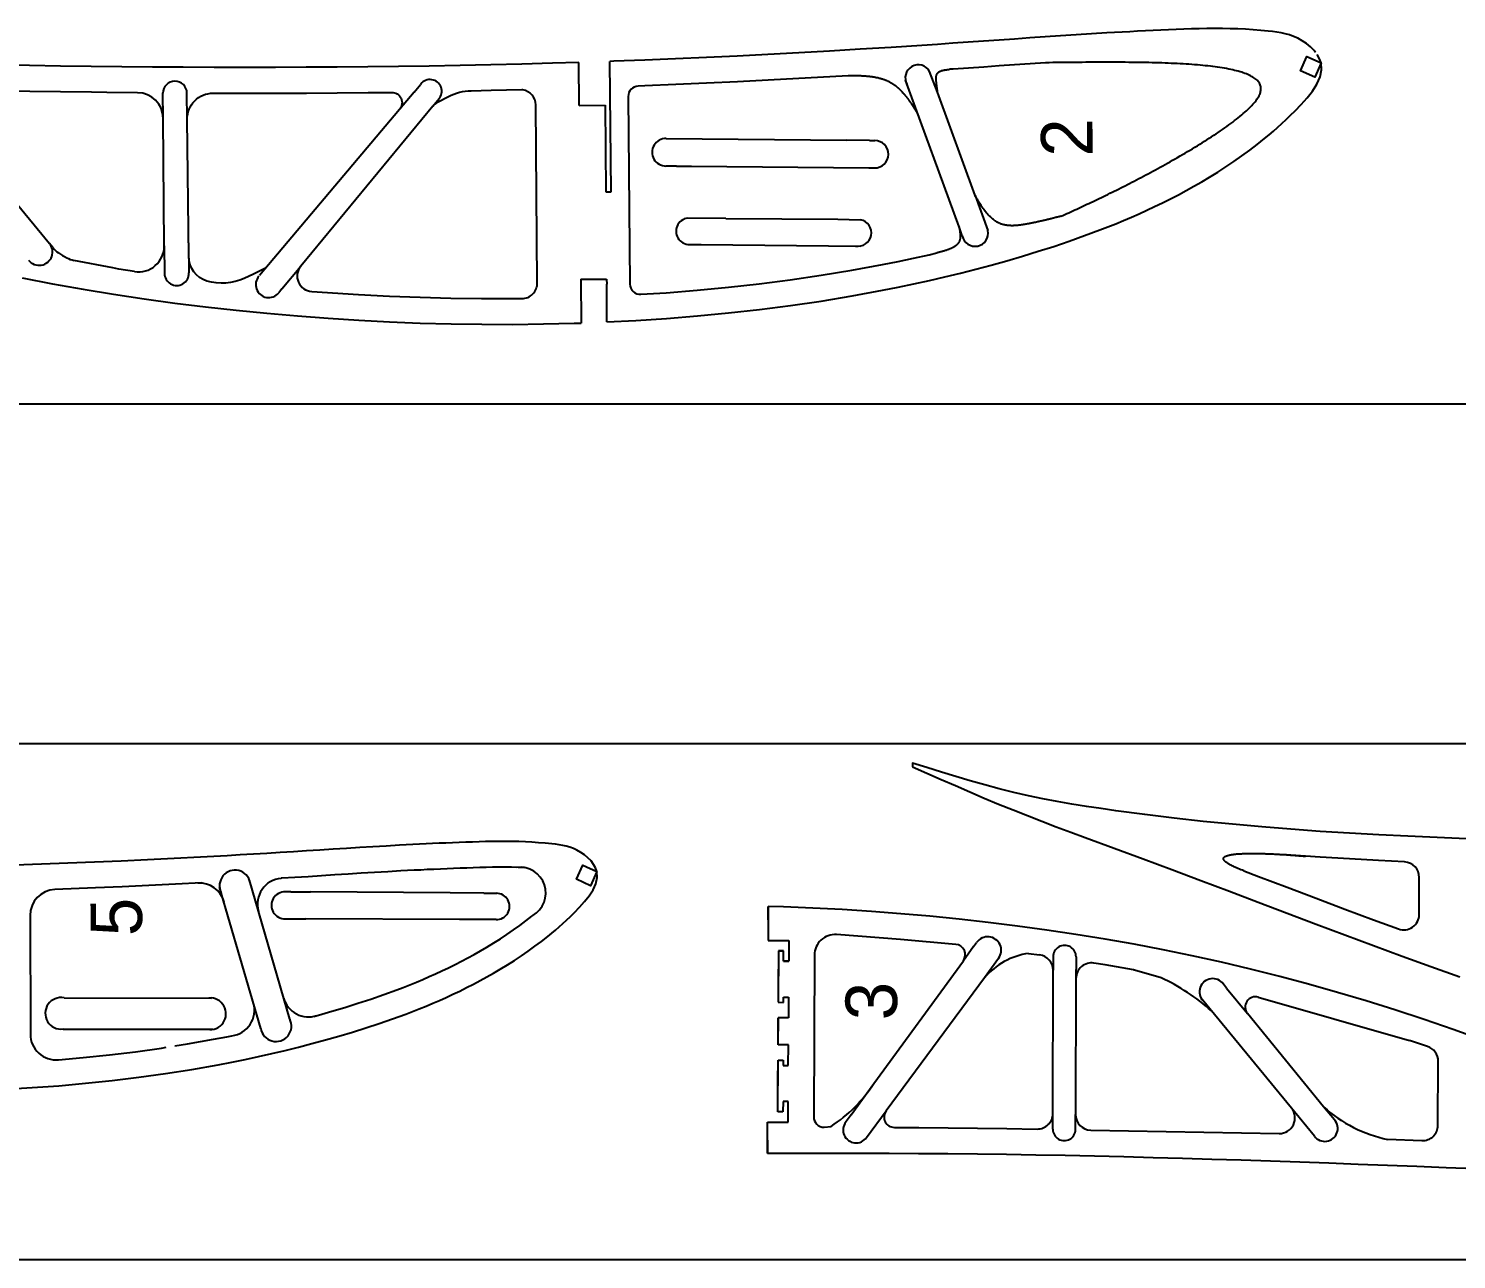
# Model space of a CAD drawing. Header units: millimetres. Extents: x 59 to 2198, y 55 to 510.
# Drawn here: x 626.1 to 903.1, y 59.6 to 298.3 of the extents above; entities that cross this region are included whole.
import ezdxf

# ---------------------------------------------------------------- set-up
doc = ezdxf.new("R2010")
doc.units = ezdxf.units.MM
doc.layers.add('7', color=7, linetype='Continuous')
doc.styles.add('样式_4', font='txt', dxfattribs={"height": 10})

msp = doc.modelspace()

# ---------------------------------------------------------------- linework, layer by layer
for p, q in [((732.95, 283.37), (732.88, 291.71)), ((647.27, 285.84), (641.28, 285.88)), ((652.23, 280.88), (652.19, 285.8)), ((656.9, 280.68), (656.85, 285.77)), ((700.92, 285.96), (698.09, 282.61)), ((700.92, 285.96), (701.55, 286.73)), ((701.55, 286.73), (702.19, 287.5)), ((704.52, 283.2), (705.79, 284.74)), ((732.95, 283.37), (737.95, 283.42)), ((652.44, 256.13), (652.23, 280.88)), ((749.81, 276.93), (784.79, 276.61)), ((789.24, 276.57), (784.79, 276.61)), ((789.24, 276.57), (790.26, 276.56)), ((750.78, 271.61), (749.76, 271.62)), ((751.8, 271.6), (750.78, 271.61)), ((751.8, 271.6), (754.71, 271.57)), ((754.71, 271.57), (789.12, 271.25)), ((789.12, 271.25), (790.21, 271.24)), ((630.84, 255.8), (630.21, 256.6)), ((652.44, 256.13), (652.49, 250.75)), ((657.17, 256.75), (657.22, 250.88)), ((642.46, 251.9), (634.93, 253.33)), ((675.28, 247.8), (678.91, 252.2)), ((643.63, 251.64), (642.46, 251.9)), ((646.66, 251.15), (643.63, 251.64)), ((733.25, 249.66), (738.25, 249.7)), ((733.25, 249.66), (733.32, 241.18)), ((738.25, 249.7), (738.26, 248.7)), ((675.28, 247.8), (674.65, 247.03)), ((81.41, 225.51), (1081.41, 225.51)), ((1058.59, 159.6), (58.62, 159.6)), ((676.97, 130.88), (675.95, 130.88)), ((676.97, 130.88), (680.78, 130.85)), ((707.93, 130.66), (680.78, 130.85)), ((714.42, 130.61), (707.93, 130.66)), ((714.42, 130.61), (716.93, 130.6)), ((675.74, 125.66), (679.89, 125.64)), ((709.74, 125.52), (679.89, 125.64)), ((716.82, 125.49), (709.74, 125.52)), ((809.43, 120.26), (807.44, 117.52)), ((809.43, 120.26), (810.02, 121.06)), ((814.27, 117.97), (811.55, 114.22)), ((820.09, 118.94), (822.24, 118.65)), ((824.84, 118.28), (824.84, 115.68)), ((829.31, 117.62), (829.29, 114.1)), ((829.31, 118.27), (829.31, 117.62)), ((858.51, 112.22), (857.88, 113)), ((858.51, 112.22), (862.56, 107.27)), ((877.33, 89.2), (862.56, 107.27)), ((785.69, 87.66), (790.1, 93.72)), ((875.54, 83.5), (871.08, 88.93)), ((879.41, 86.66), (877.33, 89.2)), ((785.69, 87.66), (784.55, 86.1)), ((788.68, 83.25), (792.47, 88.39)), ((824.81, 84.83), (824.83, 87.88)), ((829.19, 84.81), (829.2, 87.7)), ((879.58, 86.45), (879.41, 86.66)), ((58.59, 59.6), (1058.59, 59.6))]:
    msp.add_line(p, q)
at = {"color": 3}
for p, q in [((739.1, 266.64), (738.88, 291.91)), ((806.6, 259.84), (796.22, 288.26)), ((802.46, 285.95), (800.9, 289.97)), ((809.71, 265.93), (802.46, 285.95)), ((737.95, 283.42), (738.1, 266.63)), ((738.1, 266.63), (739.1, 266.64)), ((809.71, 265.93), (812.2, 259.09)), ((761.38, 261.46), (753.95, 261.53)), ((761.38, 261.46), (783.09, 261.31)), ((783.09, 261.31), (787.49, 261.18)), ((807.24, 258.08), (806.6, 259.84)), ((754.67, 256.42), (756.58, 256.4)), ((756.58, 256.4), (787.44, 256.1)), ((738.32, 241.38), (738.26, 248.7)), ((676.78, 106.22), (668.97, 133.16)), ((671.15, 104.4), (663.19, 131.76)), ((769.59, 125.46), (769.6, 128.02)), ((769.59, 125.46), (769.58, 121.46)), ((769.59, 125.46), (769.58, 121.46)), ((769.58, 121.46), (773.58, 121.45)), ((769.58, 121.46), (773.58, 121.45)), ((771.57, 119.46), (771.54, 112.46)), ((771.57, 119.46), (771.54, 112.46)), ((772.57, 119.45), (771.57, 119.46)), ((771.57, 119.46), (772.57, 119.45)), ((772.56, 117.45), (772.57, 119.45)), ((772.56, 117.45), (772.57, 119.45)), ((773.58, 121.45), (773.56, 117.45)), ((773.58, 121.45), (773.56, 117.45)), ((773.56, 117.45), (772.56, 117.45)), ((772.56, 117.45), (773.56, 117.45)), ((771.54, 112.46), (771.53, 109.46)), ((771.54, 112.46), (771.53, 109.46)), ((633.01, 110.32), (661.62, 110.29)), ((771.53, 109.46), (772.53, 109.45)), ((771.53, 109.46), (772.53, 109.45)), ((772.53, 109.45), (772.54, 110.45)), ((772.53, 109.45), (772.54, 110.45)), ((772.54, 110.45), (773.54, 110.45)), ((772.54, 110.45), (773.54, 110.45)), ((773.54, 110.45), (773.52, 106.45)), ((773.54, 110.45), (773.52, 106.45)), ((864.66, 110.46), (893.95, 102.05)), ((771.51, 101.21), (771.52, 106.46)), ((771.52, 106.46), (771.51, 103.83)), ((773.52, 106.45), (771.52, 106.46)), ((773.52, 106.45), (771.52, 106.46)), ((632.83, 104.28), (661.88, 104.22)), ((771.51, 101.21), (771.51, 103.83)), ((773.51, 101.2), (771.51, 101.21)), ((773.51, 101.2), (771.51, 101.21)), ((773.49, 97.2), (773.51, 101.2)), ((773.49, 97.2), (773.51, 101.2)), ((771.48, 94.21), (771.5, 98.21)), ((771.48, 94.21), (771.5, 98.21)), ((771.5, 98.21), (772.5, 98.21)), ((771.5, 98.21), (772.5, 98.21)), ((772.5, 98.21), (772.49, 97.21)), ((772.5, 98.21), (772.49, 97.21)), ((772.49, 97.21), (773.49, 97.2)), ((772.49, 97.21), (773.49, 97.2)), ((771.46, 88.21), (771.48, 94.21)), ((771.46, 88.21), (771.48, 94.21)), ((772.47, 90.21), (772.46, 88.21)), ((772.47, 90.21), (772.46, 88.21)), ((773.47, 90.2), (772.47, 90.21)), ((773.47, 90.2), (772.47, 90.21)), ((773.45, 86.2), (773.47, 90.2)), ((773.45, 86.2), (773.47, 90.2)), ((769.43, 80.2), (769.45, 86.22)), ((769.44, 82.7), (769.45, 86.22)), ((769.45, 86.22), (773.45, 86.2)), ((769.45, 86.22), (773.45, 86.2)), ((772.46, 88.21), (771.46, 88.21)), ((772.46, 88.21), (771.46, 88.21))]:
    msp.add_line(p, q, dxfattribs=at)
at = {"color": 2}
for p, q in [((769.6, 128.02), (769.58, 121.46)), ((769.58, 121.46), (773.58, 121.45)), ((771.57, 119.46), (771.53, 109.46)), ((771.57, 119.46), (772.57, 119.45)), ((772.56, 117.45), (772.57, 119.45)), ((773.58, 121.45), (773.56, 117.45)), ((773.56, 117.45), (772.56, 117.45)), ((771.53, 109.46), (772.53, 109.45)), ((772.53, 109.45), (772.54, 110.45)), ((772.54, 110.45), (773.54, 110.45)), ((773.54, 110.45), (773.52, 106.45)), ((771.51, 101.21), (771.52, 106.46)), ((773.52, 106.45), (771.52, 106.46)), ((773.51, 101.2), (771.51, 101.21)), ((773.49, 97.2), (773.51, 101.2)), ((771.46, 88.21), (771.5, 98.21)), ((771.5, 98.21), (772.5, 98.21)), ((772.5, 98.21), (772.49, 97.21)), ((772.49, 97.21), (773.49, 97.2)), ((772.47, 90.21), (772.46, 88.21)), ((773.47, 90.2), (772.47, 90.21)), ((773.45, 86.2), (773.47, 90.2)), ((769.44, 82.22), (769.45, 86.22)), ((769.45, 86.22), (773.45, 86.2)), ((772.46, 88.21), (771.46, 88.21)), ((769.44, 82.7), (769.43, 80.17))]:
    msp.add_line(p, q, dxfattribs=at)
msp.add_lwpolyline([(672.11, 251.79), (669.73, 250.67), (667.93, 249.83, -0.186961), (660.73, 249.32, -0.325967), (657.2, 254.04), (656.9, 280.68, -0.418021), (661.9, 285.74), (668.11, 285.73), (674.07, 285.74), (680.04, 285.76), (686.01, 285.8), (691.97, 285.85), (696.54, 285.9, -0.642079), (698.09, 282.61), (670.92, 250.38)], format="xyb")
at = {"color": 3}
for points in [[(826.33, 261.87, 0), (826.72, 262.05, 0), (827.1, 262.22, 0), (827.49, 262.4, 0), (827.88, 262.57, 0), (828.27, 262.75, 0), (828.65, 262.93, 0), (829.04, 263.1, 0), (829.43, 263.28, 0), (829.83, 263.47, 0), (830.22, 263.65, 0), (830.61, 263.82, 0), (831.01, 264.01, 0), (831.4, 264.2, 0), (831.8, 264.38, 0), (832.2, 264.57, 0), (832.6, 264.76, 0), (833, 264.95, 0), (833.41, 265.14, 0), (833.81, 265.33, 0), (834.22, 265.53, 0), (834.63, 265.73, 0), (835.04, 265.92, 0), (835.45, 266.12, 0), (835.87, 266.33, 0), (836.28, 266.53, 0), (836.7, 266.74, 0), (837.12, 266.95, 0), (837.55, 267.16, 0), (837.97, 267.38, 0), (838.4, 267.59, 0), (838.83, 267.8, 0), (839.27, 268.03, 0), (839.7, 268.25, 0), (840.14, 268.48, 0), (840.58, 268.7, 0), (841.03, 268.93, 0), (841.47, 269.17, 0), (841.92, 269.4, 0), (842.38, 269.64, 0), (842.83, 269.88, 0), (843.29, 270.12, 0), (843.75, 270.38, 0), (844.22, 270.62, 0), (844.69, 270.88, 0), (845.16, 271.14, 0), (845.64, 271.39, 0), (846.11, 271.66, 0), (846.59, 271.92, 0), (847.07, 272.2, 0), (847.56, 272.46, 0), (848.04, 272.73, 0), (848.52, 273.01, 0), (849.01, 273.28, 0), (849.49, 273.57, 0), (849.97, 273.84, 0), (850.45, 274.13, 0), (850.94, 274.41, 0), (851.41, 274.69, 0), (851.89, 274.98, 0), (852.37, 275.26, 0), (852.84, 275.56, 0), (853.3, 275.84, 0), (853.77, 276.13, 0), (854.23, 276.42, 0), (854.69, 276.71, 0), (855.14, 277, 0), (855.59, 277.29, 0), (856.03, 277.57, 0), (856.46, 277.87, 0), (856.89, 278.15, 0), (857.32, 278.45, 0), (857.73, 278.73, 0), (858.14, 279.01, 0), (858.54, 279.3, 0), (858.93, 279.58, 0), (859.32, 279.86, 0), (859.69, 280.15, 0), (860.06, 280.43, 0), (860.42, 280.7, 0), (860.76, 280.98, 0), (861.1, 281.25, 0), (861.43, 281.52, 0), (861.74, 281.79, 0), (862.05, 282.06, 0), (862.34, 282.32, 0), (862.62, 282.58, 0), (862.89, 282.84, 0), (863.14, 283.1, 0), (863.38, 283.35, 0), (863.61, 283.6, 0), (863.82, 283.84, 0), (864.02, 284.08, 0), (864.21, 284.33, 0), (864.38, 284.56, 0), (864.53, 284.79, 0), (864.67, 285.02, 0), (864.79, 285.24, 0), (864.9, 285.46, 0), (864.99, 285.67, 0), (865.06, 285.88, 0), (865.11, 286.08, 0), (865.15, 286.28, 0), (865.17, 286.47, 0), (865.17, 286.66, 0), (865.16, 286.85, 0), (865.13, 287.03, 0), (865.09, 287.2, 0), (865.02, 287.38, 0), (864.95, 287.54, 0), (864.86, 287.71, 0), (864.75, 287.87, 0), (864.63, 288.03, 0), (864.49, 288.18, 0), (864.34, 288.33, 0), (864.17, 288.47, 0), (863.99, 288.6, 0), (863.79, 288.74, 0), (863.59, 288.87, 0), (863.36, 289, 0), (863.13, 289.13, 0), (862.88, 289.24, 0), (862.61, 289.36, 0), (862.34, 289.48, 0), (862.05, 289.59, 0), (861.75, 289.69, 0), (861.43, 289.79, 0), (861.11, 289.89, 0), (860.77, 289.99, 0), (860.42, 290.08, 0), (860.06, 290.17, 0), (859.69, 290.26, 0), (859.3, 290.34, 0), (858.91, 290.42, 0), (858.5, 290.5, 0), (858.08, 290.57, 0), (857.65, 290.65, 0), (857.21, 290.72, 0), (856.77, 290.78, 0), (856.31, 290.85, 0), (855.84, 290.9, 0), (855.36, 290.97, 0), (854.87, 291.02, 0), (854.38, 291.07, 0), (853.87, 291.13, 0), (853.36, 291.17, 0), (852.83, 291.22, 0), (852.3, 291.26, 0), (851.76, 291.3, 0), (851.21, 291.34, 0), (850.66, 291.38, 0), (850.09, 291.41, 0), (849.52, 291.45, 0), (848.94, 291.47, 0), (848.36, 291.51, 0), (847.76, 291.53, 0), (847.17, 291.56, 0), (846.56, 291.58, 0), (845.95, 291.6, 0), (845.33, 291.62, 0), (844.7, 291.64, 0), (844.07, 291.65, 0), (843.44, 291.67, 0), (842.79, 291.68, 0), (842.15, 291.69, 0), (841.49, 291.7, 0), (840.84, 291.71, 0), (840.18, 291.72, 0), (839.51, 291.72, 0), (838.84, 291.74, 0), (838.16, 291.74, 0), (837.48, 291.74, 0), (836.8, 291.74, 0), (836.12, 291.74, 0), (835.43, 291.75, 0), (834.73, 291.74, 0), (834.04, 291.74, 0), (833.34, 291.74, 0), (832.64, 291.73, 0), (831.93, 291.74, 0), (831.23, 291.73, 0), (830.52, 291.72, 0), (829.81, 291.72, 0), (829.1, 291.71, 0), (828.38, 291.7, 0), (827.67, 291.7, 0), (826.95, 291.69, 0), (826.24, 291.69, 0), (825.52, 291.68, 0), (824.8, 291.67, 0), (824.08, 291.66, 0), (823.37, 291.65, 0)], [(798.6, 281.75, 0), (798.55, 281.82, 0), (798.51, 281.9, 0), (798.46, 281.97, 0), (798.42, 282.05, 0), (798.37, 282.12, 0), (798.33, 282.19, 0), (798.28, 282.27, 0), (798.24, 282.34, 0), (798.2, 282.42, 0), (798.15, 282.49, 0), (798.11, 282.56, 0), (798.06, 282.64, 0), (798.01, 282.71, 0), (797.97, 282.79, 0), (797.92, 282.86, 0), (797.88, 282.93, 0), (797.83, 283.01, 0), (797.79, 283.08, 0), (797.74, 283.15, 0), (797.7, 283.22, 0), (797.65, 283.3, 0), (797.6, 283.37, 0), (797.56, 283.44, 0), (797.51, 283.52, 0), (797.46, 283.58, 0), (797.42, 283.65, 0), (797.37, 283.72, 0), (797.32, 283.79, 0), (797.27, 283.87, 0), (797.22, 283.94, 0), (797.18, 284.01, 0), (797.13, 284.08, 0), (797.08, 284.15, 0), (797.03, 284.22, 0), (796.98, 284.29, 0), (796.93, 284.36, 0), (796.88, 284.43, 0), (796.83, 284.5, 0), (796.78, 284.57, 0), (796.73, 284.64, 0), (796.67, 284.71, 0), (796.62, 284.78, 0), (796.57, 284.85, 0), (796.52, 284.92, 0), (796.46, 284.99, 0), (796.41, 285.06, 0), (796.35, 285.12, 0), (796.3, 285.18, 0), (796.25, 285.25, 0), (796.19, 285.32, 0), (796.13, 285.38, 0), (796.08, 285.45, 0), (796.02, 285.52, 0), (795.96, 285.58, 0), (795.91, 285.65, 0), (795.85, 285.71, 0), (795.79, 285.78, 0), (795.73, 285.84, 0), (795.67, 285.91, 0), (795.61, 285.97, 0), (795.55, 286.03, 0), (795.49, 286.1, 0), (795.43, 286.16, 0), (795.37, 286.22, 0), (795.3, 286.28, 0), (795.24, 286.34, 0), (795.18, 286.4, 0), (795.12, 286.45, 0), (795.05, 286.51, 0), (794.99, 286.57, 0), (794.92, 286.63, 0), (794.86, 286.69, 0), (794.79, 286.74, 0), (794.73, 286.8, 0), (794.66, 286.86, 0), (794.59, 286.91, 0), (794.53, 286.97, 0), (794.46, 287.02, 0), (794.39, 287.08, 0), (794.32, 287.13, 0), (794.25, 287.18, 0), (794.18, 287.23, 0), (794.11, 287.28, 0), (794.04, 287.33, 0), (793.97, 287.37, 0), (793.9, 287.42, 0), (793.83, 287.47, 0), (793.76, 287.51, 0), (793.69, 287.56, 0), (793.62, 287.61, 0), (793.54, 287.65, 0), (793.47, 287.69, 0), (793.4, 287.74, 0), (793.32, 287.78, 0), (793.25, 287.82, 0), (793.18, 287.86, 0), (793.1, 287.9, 0), (793.03, 287.94, 0), (792.95, 287.98, 0), (792.87, 288.01, 0), (792.8, 288.04, 0), (792.72, 288.07, 0), (792.65, 288.11, 0), (792.57, 288.14, 0), (792.49, 288.18, 0), (792.41, 288.21, 0), (792.34, 288.24, 0), (792.26, 288.27, 0), (792.18, 288.3, 0), (792.1, 288.33, 0), (792.02, 288.36, 0), (791.94, 288.39, 0), (791.86, 288.42, 0), (791.78, 288.44, 0), (791.7, 288.46, 0), (791.62, 288.48, 0), (791.54, 288.51, 0), (791.46, 288.53, 0), (791.38, 288.56, 0), (791.3, 288.58, 0), (791.22, 288.6, 0), (791.13, 288.62, 0), (791.05, 288.65, 0), (790.97, 288.67, 0), (790.89, 288.69, 0), (790.8, 288.71, 0), (790.72, 288.72, 0), (790.64, 288.74, 0), (790.55, 288.75, 0), (790.47, 288.77, 0), (790.38, 288.78, 0), (790.3, 288.8, 0), (790.22, 288.82, 0), (790.13, 288.83, 0), (790.05, 288.85, 0), (789.96, 288.86, 0), (789.87, 288.87, 0), (789.79, 288.89, 0), (789.7, 288.9, 0), (789.62, 288.91, 0), (789.53, 288.93, 0), (789.44, 288.94, 0), (789.36, 288.94, 0), (789.27, 288.95, 0), (789.19, 288.96, 0), (789.1, 288.97, 0), (789.01, 288.98, 0), (788.92, 288.99, 0), (788.84, 289, 0), (788.75, 289.01, 0), (788.66, 289.01, 0), (788.57, 289.02, 0), (788.48, 289.03, 0), (788.4, 289.04, 0), (788.31, 289.04, 0), (788.22, 289.04, 0), (788.13, 289.05, 0), (788.04, 289.05, 0), (787.95, 289.06, 0), (787.86, 289.06, 0), (787.78, 289.07, 0), (787.69, 289.07, 0), (787.6, 289.08, 0), (787.51, 289.08, 0), (787.42, 289.09, 0), (787.33, 289.09, 0), (787.24, 289.09, 0), (787.15, 289.1, 0), (787.06, 289.09, 0), (786.97, 289.09, 0), (786.88, 289.1, 0), (786.79, 289.1, 0), (786.7, 289.1, 0), (786.61, 289.1, 0), (786.52, 289.11, 0), (786.43, 289.11, 0), (786.34, 289.11, 0), (786.25, 289.11, 0), (786.16, 289.11, 0), (786.07, 289.11, 0), (785.98, 289.11, 0), (785.88, 289.11, 0), (785.79, 289.11, 0), (785.7, 289.11, 0), (785.61, 289.11, 0), (785.52, 289.11, 0), (785.43, 289.11, 0), (785.34, 289.12, 0), (785.25, 289.12, 0), (785.16, 289.12, 0), (785.07, 289.12, 0)], [(802.46, 285.95, 0), (802.46, 285.98, 0), (802.45, 286.01, 0), (802.45, 286.04, 0), (802.44, 286.07, 0), (802.44, 286.1, 0), (802.43, 286.13, 0), (802.43, 286.16, 0), (802.43, 286.19, 0), (802.42, 286.23, 0), (802.42, 286.26, 0), (802.41, 286.29, 0), (802.41, 286.32, 0), (802.4, 286.35, 0), (802.4, 286.38, 0), (802.39, 286.41, 0), (802.39, 286.44, 0), (802.39, 286.47, 0), (802.38, 286.5, 0), (802.38, 286.53, 0), (802.37, 286.57, 0), (802.37, 286.6, 0), (802.36, 286.63, 0), (802.36, 286.66, 0), (802.36, 286.69, 0), (802.35, 286.72, 0), (802.35, 286.75, 0), (802.34, 286.78, 0), (802.34, 286.81, 0), (802.34, 286.85, 0), (802.33, 286.88, 0), (802.33, 286.91, 0), (802.32, 286.94, 0), (802.32, 286.97, 0), (802.31, 287, 0), (802.31, 287.04, 0), (802.31, 287.07, 0), (802.3, 287.1, 0), (802.3, 287.13, 0), (802.29, 287.16, 0), (802.29, 287.2, 0), (802.29, 287.23, 0), (802.28, 287.26, 0), (802.28, 287.29, 0), (802.27, 287.32, 0), (802.27, 287.36, 0), (802.27, 287.39, 0), (802.26, 287.42, 0), (802.26, 287.45, 0), (802.26, 287.49, 0), (802.25, 287.52, 0), (802.25, 287.55, 0), (802.25, 287.59, 0), (802.24, 287.62, 0), (802.24, 287.65, 0), (802.23, 287.69, 0), (802.23, 287.72, 0), (802.23, 287.75, 0), (802.22, 287.79, 0), (802.22, 287.82, 0), (802.22, 287.85, 0), (802.21, 287.89, 0), (802.21, 287.92, 0), (802.21, 287.96, 0), (802.2, 287.99, 0), (802.2, 288.03, 0), (802.2, 288.06, 0), (802.2, 288.09, 0), (802.19, 288.13, 0), (802.19, 288.16, 0), (802.19, 288.2, 0), (802.19, 288.23, 0), (802.18, 288.27, 0), (802.18, 288.3, 0), (802.18, 288.34, 0), (802.18, 288.37, 0), (802.17, 288.41, 0), (802.17, 288.44, 0), (802.17, 288.47, 0), (802.17, 288.51, 0), (802.17, 288.54, 0), (802.17, 288.58, 0), (802.17, 288.61, 0), (802.17, 288.65, 0), (802.17, 288.68, 0), (802.17, 288.71, 0), (802.17, 288.75, 0), (802.17, 288.78, 0), (802.17, 288.81, 0), (802.18, 288.84, 0), (802.18, 288.88, 0), (802.18, 288.91, 0), (802.19, 288.94, 0), (802.19, 288.97, 0), (802.19, 289, 0), (802.2, 289.03, 0), (802.2, 289.07, 0), (802.21, 289.1, 0), (802.21, 289.13, 0), (802.22, 289.16, 0), (802.23, 289.19, 0), (802.23, 289.21, 0), (802.24, 289.24, 0), (802.25, 289.27, 0), (802.26, 289.3, 0), (802.27, 289.33, 0), (802.28, 289.35, 0), (802.29, 289.38, 0), (802.3, 289.41, 0), (802.31, 289.43, 0), (802.33, 289.46, 0), (802.34, 289.48, 0), (802.35, 289.5, 0), (802.37, 289.53, 0), (802.38, 289.55, 0), (802.4, 289.57, 0), (802.41, 289.6, 0), (802.43, 289.62, 0), (802.45, 289.64, 0), (802.47, 289.66, 0), (802.49, 289.68, 0), (802.5, 289.7, 0), (802.52, 289.72, 0), (802.54, 289.74, 0), (802.56, 289.76, 0), (802.59, 289.77, 0), (802.61, 289.79, 0), (802.63, 289.81, 0), (802.65, 289.82, 0), (802.68, 289.84, 0), (802.7, 289.86, 0), (802.72, 289.87, 0), (802.75, 289.89, 0), (802.77, 289.9, 0), (802.8, 289.92, 0), (802.83, 289.93, 0), (802.85, 289.95, 0), (802.88, 289.96, 0), (802.91, 289.97, 0), (802.93, 289.98, 0), (802.96, 290, 0), (802.99, 290.01, 0), (803.02, 290.02, 0), (803.05, 290.03, 0), (803.08, 290.04, 0), (803.11, 290.06, 0), (803.14, 290.07, 0), (803.17, 290.08, 0), (803.2, 290.09, 0), (803.23, 290.11, 0), (803.26, 290.12, 0), (803.3, 290.12, 0), (803.33, 290.13, 0), (803.36, 290.14, 0), (803.4, 290.15, 0), (803.43, 290.16, 0), (803.46, 290.17, 0), (803.5, 290.18, 0), (803.53, 290.18, 0), (803.56, 290.19, 0), (803.6, 290.2, 0), (803.63, 290.21, 0), (803.67, 290.21, 0), (803.7, 290.22, 0), (803.74, 290.23, 0), (803.78, 290.23, 0), (803.81, 290.24, 0), (803.85, 290.24, 0), (803.88, 290.25, 0), (803.92, 290.26, 0), (803.96, 290.26, 0), (804, 290.27, 0), (804.03, 290.27, 0), (804.07, 290.28, 0), (804.11, 290.28, 0), (804.14, 290.29, 0), (804.18, 290.29, 0), (804.22, 290.3, 0), (804.26, 290.3, 0), (804.29, 290.31, 0), (804.33, 290.31, 0), (804.37, 290.33, 0), (804.41, 290.33, 0), (804.45, 290.33, 0), (804.49, 290.34, 0), (804.52, 290.34, 0), (804.56, 290.35, 0), (804.6, 290.35, 0), (804.64, 290.36, 0), (804.68, 290.36, 0), (804.72, 290.36, 0), (804.76, 290.37, 0)], [(826.33, 261.87, 0), (826.24, 261.84, 0), (826.14, 261.82, 0), (826.05, 261.79, 0), (825.95, 261.77, 0), (825.86, 261.75, 0), (825.76, 261.72, 0), (825.67, 261.7, 0), (825.57, 261.68, 0), (825.47, 261.65, 0), (825.38, 261.63, 0), (825.28, 261.61, 0), (825.19, 261.58, 0), (825.09, 261.55, 0), (825, 261.53, 0), (824.9, 261.5, 0), (824.8, 261.48, 0), (824.71, 261.46, 0), (824.61, 261.43, 0), (824.52, 261.41, 0), (824.42, 261.39, 0), (824.32, 261.37, 0), (824.23, 261.34, 0), (824.13, 261.32, 0), (824.03, 261.3, 0), (823.94, 261.26, 0), (823.84, 261.24, 0), (823.74, 261.22, 0), (823.65, 261.2, 0), (823.55, 261.17, 0), (823.45, 261.15, 0), (823.35, 261.13, 0), (823.26, 261.11, 0), (823.16, 261.08, 0), (823.06, 261.06, 0), (822.96, 261.04, 0), (822.86, 261.02, 0), (822.77, 260.99, 0), (822.67, 260.96, 0), (822.57, 260.94, 0), (822.47, 260.92, 0), (822.37, 260.9, 0), (822.27, 260.88, 0), (822.17, 260.86, 0), (822.07, 260.84, 0), (821.97, 260.81, 0), (821.87, 260.79, 0), (821.77, 260.77, 0), (821.67, 260.74, 0), (821.57, 260.72, 0), (821.47, 260.7, 0), (821.37, 260.68, 0), (821.27, 260.66, 0), (821.17, 260.64, 0), (821.07, 260.62, 0), (820.97, 260.6, 0), (820.86, 260.58, 0), (820.76, 260.56, 0), (820.66, 260.54, 0), (820.56, 260.51, 0), (820.45, 260.49, 0), (820.35, 260.47, 0), (820.25, 260.45, 0), (820.14, 260.43, 0), (820.04, 260.41, 0), (819.94, 260.39, 0), (819.83, 260.38, 0), (819.73, 260.36, 0), (819.62, 260.34, 0), (819.52, 260.32, 0), (819.41, 260.3, 0), (819.31, 260.28, 0), (819.2, 260.26, 0), (819.1, 260.25, 0), (818.99, 260.23, 0), (818.89, 260.22, 0), (818.78, 260.2, 0), (818.68, 260.19, 0), (818.57, 260.18, 0), (818.47, 260.16, 0), (818.36, 260.15, 0), (818.26, 260.13, 0), (818.15, 260.12, 0), (818.05, 260.11, 0), (817.94, 260.1, 0), (817.84, 260.09, 0), (817.73, 260.08, 0), (817.63, 260.08, 0), (817.53, 260.07, 0), (817.42, 260.07, 0), (817.32, 260.06, 0), (817.22, 260.06, 0), (817.11, 260.05, 0), (817.01, 260.05, 0), (816.91, 260.05, 0), (816.81, 260.05, 0), (816.71, 260.05, 0), (816.61, 260.06, 0), (816.51, 260.06, 0), (816.41, 260.07, 0), (816.31, 260.07, 0), (816.21, 260.08, 0), (816.11, 260.09, 0), (816.01, 260.1, 0), (815.92, 260.1, 0), (815.82, 260.12, 0), (815.73, 260.13, 0), (815.63, 260.15, 0), (815.54, 260.17, 0), (815.44, 260.19, 0), (815.35, 260.21, 0), (815.26, 260.23, 0), (815.16, 260.25, 0), (815.07, 260.28, 0), (814.98, 260.31, 0), (814.89, 260.34, 0), (814.8, 260.36, 0), (814.71, 260.39, 0), (814.63, 260.42, 0), (814.54, 260.46, 0), (814.46, 260.5, 0), (814.37, 260.53, 0), (814.29, 260.58, 0), (814.2, 260.62, 0), (814.12, 260.66, 0), (814.04, 260.71, 0), (813.96, 260.75, 0), (813.88, 260.8, 0), (813.8, 260.85, 0), (813.72, 260.9, 0), (813.64, 260.95, 0), (813.56, 261, 0), (813.48, 261.06, 0), (813.41, 261.11, 0), (813.33, 261.17, 0), (813.26, 261.23, 0), (813.18, 261.29, 0), (813.11, 261.35, 0), (813.04, 261.42, 0), (812.96, 261.48, 0), (812.89, 261.55, 0), (812.82, 261.61, 0), (812.75, 261.68, 0), (812.68, 261.75, 0), (812.61, 261.82, 0), (812.54, 261.89, 0), (812.47, 261.96, 0), (812.4, 262.03, 0), (812.33, 262.1, 0), (812.27, 262.18, 0), (812.2, 262.26, 0), (812.13, 262.33, 0), (812.07, 262.41, 0), (812, 262.49, 0), (811.93, 262.57, 0), (811.87, 262.65, 0), (811.8, 262.74, 0), (811.74, 262.82, 0), (811.68, 262.9, 0), (811.61, 262.99, 0), (811.55, 263.07, 0), (811.49, 263.16, 0), (811.42, 263.24, 0), (811.36, 263.33, 0), (811.3, 263.41, 0), (811.24, 263.5, 0), (811.18, 263.59, 0), (811.12, 263.68, 0), (811.06, 263.77, 0), (810.99, 263.86, 0), (810.93, 263.95, 0), (810.87, 264.04, 0), (810.82, 264.13, 0), (810.76, 264.22, 0), (810.7, 264.32, 0), (810.64, 264.41, 0), (810.58, 264.5, 0), (810.52, 264.6, 0), (810.46, 264.69, 0), (810.4, 264.79, 0), (810.34, 264.88, 0), (810.28, 264.98, 0), (810.23, 265.07, 0), (810.17, 265.16, 0), (810.11, 265.25, 0), (810.05, 265.35, 0), (809.99, 265.45, 0), (809.94, 265.54, 0), (809.88, 265.64, 0), (809.82, 265.74, 0), (809.76, 265.83, 0), (809.71, 265.93, 0)], [(806.6, 259.84, 0), (806.61, 259.79, 0), (806.62, 259.73, 0), (806.63, 259.68, 0), (806.64, 259.63, 0), (806.65, 259.58, 0), (806.66, 259.52, 0), (806.67, 259.47, 0), (806.67, 259.42, 0), (806.68, 259.36, 0), (806.69, 259.31, 0), (806.7, 259.26, 0), (806.71, 259.21, 0), (806.72, 259.16, 0), (806.73, 259.1, 0), (806.74, 259.05, 0), (806.75, 259, 0), (806.75, 258.95, 0), (806.76, 258.9, 0), (806.77, 258.84, 0), (806.78, 258.79, 0), (806.78, 258.74, 0), (806.79, 258.7, 0), (806.79, 258.65, 0), (806.8, 258.6, 0), (806.81, 258.55, 0), (806.81, 258.5, 0), (806.82, 258.45, 0), (806.82, 258.4, 0), (806.82, 258.35, 0), (806.83, 258.3, 0), (806.83, 258.25, 0), (806.83, 258.2, 0), (806.83, 258.16, 0), (806.84, 258.11, 0), (806.84, 258.06, 0), (806.84, 258.01, 0), (806.84, 257.97, 0), (806.84, 257.92, 0), (806.84, 257.87, 0), (806.83, 257.83, 0), (806.83, 257.78, 0), (806.83, 257.74, 0), (806.82, 257.69, 0), (806.82, 257.65, 0), (806.81, 257.6, 0), (806.81, 257.56, 0), (806.8, 257.51, 0), (806.8, 257.47, 0), (806.79, 257.42, 0), (806.78, 257.38, 0), (806.77, 257.33, 0), (806.76, 257.29, 0), (806.75, 257.25, 0), (806.74, 257.21, 0), (806.72, 257.17, 0), (806.71, 257.13, 0), (806.7, 257.09, 0), (806.68, 257.06, 0), (806.67, 257.02, 0), (806.65, 256.98, 0), (806.63, 256.94, 0), (806.61, 256.91, 0), (806.59, 256.87, 0), (806.57, 256.83, 0), (806.55, 256.8, 0), (806.53, 256.76, 0), (806.51, 256.73, 0), (806.49, 256.7, 0), (806.46, 256.66, 0), (806.44, 256.63, 0), (806.41, 256.6, 0), (806.39, 256.56, 0), (806.36, 256.53, 0), (806.33, 256.5, 0), (806.31, 256.47, 0), (806.28, 256.44, 0), (806.25, 256.41, 0), (806.22, 256.38, 0), (806.19, 256.35, 0), (806.16, 256.32, 0), (806.12, 256.29, 0), (806.09, 256.26, 0), (806.06, 256.24, 0), (806.02, 256.21, 0), (805.99, 256.18, 0), (805.96, 256.15, 0), (805.92, 256.13, 0), (805.88, 256.1, 0), (805.85, 256.07, 0), (805.81, 256.05, 0), (805.77, 256.02, 0), (805.73, 256, 0), (805.69, 255.97, 0), (805.65, 255.95, 0), (805.61, 255.92, 0), (805.57, 255.89, 0), (805.53, 255.87, 0), (805.49, 255.84, 0), (805.45, 255.82, 0), (805.41, 255.8, 0), (805.36, 255.78, 0), (805.32, 255.76, 0), (805.27, 255.73, 0), (805.23, 255.71, 0), (805.18, 255.69, 0), (805.14, 255.67, 0), (805.09, 255.65, 0), (805.05, 255.63, 0), (805, 255.61, 0), (804.95, 255.59, 0), (804.91, 255.57, 0), (804.86, 255.55, 0), (804.81, 255.53, 0), (804.76, 255.51, 0), (804.71, 255.49, 0), (804.66, 255.47, 0), (804.61, 255.45, 0), (804.56, 255.44, 0), (804.51, 255.42, 0), (804.46, 255.39, 0), (804.41, 255.37, 0), (804.36, 255.35, 0), (804.31, 255.34, 0), (804.25, 255.32, 0), (804.2, 255.3, 0), (804.15, 255.29, 0), (804.1, 255.27, 0), (804.04, 255.25, 0), (803.99, 255.24, 0), (803.94, 255.22, 0), (803.88, 255.2, 0), (803.83, 255.19, 0), (803.77, 255.17, 0), (803.72, 255.16, 0), (803.67, 255.14, 0), (803.61, 255.12, 0), (803.56, 255.11, 0), (803.5, 255.09, 0), (803.44, 255.08, 0), (803.39, 255.06, 0), (803.33, 255.04, 0), (803.28, 255.02, 0), (803.22, 255.01, 0), (803.17, 254.99, 0), (803.11, 254.98, 0), (803.05, 254.96, 0), (803, 254.95, 0), (802.94, 254.93, 0), (802.88, 254.92, 0), (802.83, 254.91, 0), (802.77, 254.89, 0), (802.71, 254.88, 0), (802.66, 254.86, 0), (802.6, 254.85, 0), (802.54, 254.83, 0), (802.48, 254.82, 0), (802.43, 254.81, 0), (802.37, 254.79, 0), (802.31, 254.78, 0)], [(861.88, 134.93, 0), (861.56, 135.05, 0), (861.26, 135.17, 0), (860.98, 135.29, 0), (860.71, 135.4, 0), (860.45, 135.51, 0), (860.21, 135.62, 0), (859.98, 135.73, 0), (859.76, 135.83, 0), (859.56, 135.93, 0), (859.37, 136.03, 0), (859.19, 136.12, 0), (859.02, 136.22, 0), (858.87, 136.31, 0), (858.73, 136.39, 0), (858.6, 136.48, 0), (858.48, 136.56, 0), (858.37, 136.64, 0), (858.28, 136.72, 0), (858.19, 136.81, 0), (858.12, 136.88, 0), (858.06, 136.95, 0), (858.01, 137.02, 0), (857.96, 137.09, 0), (857.93, 137.15, 0), (857.91, 137.22, 0), (857.9, 137.28, 0), (857.9, 137.34, 0), (857.91, 137.39, 0), (857.92, 137.45, 0), (857.95, 137.5, 0), (857.98, 137.55, 0), (858.03, 137.6, 0), (858.08, 137.65, 0), (858.14, 137.7, 0), (858.21, 137.74, 0), (858.28, 137.77, 0), (858.37, 137.81, 0), (858.46, 137.85, 0), (858.56, 137.89, 0), (858.66, 137.92, 0), (858.78, 137.95, 0), (858.9, 137.98, 0), (859.02, 138.02, 0), (859.16, 138.04, 0), (859.3, 138.07, 0), (859.44, 138.1, 0), (859.59, 138.12, 0), (859.75, 138.14, 0), (859.91, 138.16, 0), (860.08, 138.18, 0), (860.25, 138.2, 0), (860.43, 138.22, 0), (860.61, 138.23, 0), (860.8, 138.25, 0), (860.99, 138.26, 0), (861.18, 138.27, 0), (861.38, 138.28, 0), (861.58, 138.29, 0), (861.79, 138.3, 0), (862, 138.31, 0), (862.21, 138.32, 0), (862.43, 138.32, 0), (862.64, 138.33, 0), (862.87, 138.33, 0), (863.09, 138.33, 0), (863.31, 138.33, 0), (863.54, 138.33, 0), (863.77, 138.33, 0), (864, 138.33, 0), (864.24, 138.33, 0), (864.47, 138.32, 0), (864.71, 138.31, 0), (864.94, 138.31, 0), (865.18, 138.3, 0), (865.42, 138.3, 0), (865.65, 138.29, 0), (865.89, 138.29, 0), (866.13, 138.28, 0), (866.37, 138.27, 0), (866.6, 138.26, 0), (866.84, 138.25, 0), (867.08, 138.24, 0), (867.31, 138.23, 0), (867.55, 138.22, 0), (867.78, 138.21, 0), (868.01, 138.2, 0), (868.24, 138.19, 0), (868.46, 138.18, 0), (868.69, 138.16, 0), (868.91, 138.15, 0), (869.13, 138.14, 0), (869.35, 138.13, 0), (869.57, 138.11, 0), (869.78, 138.1, 0), (869.99, 138.09, 0), (870.19, 138.07, 0), (870.39, 138.06, 0), (870.59, 138.04, 0), (870.78, 138.03, 0), (870.97, 138.01, 0), (871.16, 138, 0), (871.34, 137.99, 0), (871.51, 137.97, 0), (871.68, 137.96, 0), (871.85, 137.95, 0), (872.01, 137.94, 0), (872.17, 137.92, 0), (872.31, 137.91, 0), (872.46, 137.9, 0), (872.59, 137.89, 0), (872.73, 137.88, 0), (872.85, 137.87, 0), (872.97, 137.86, 0), (873.08, 137.85, 0), (873.18, 137.84, 0), (873.28, 137.83, 0), (873.37, 137.82, 0), (873.45, 137.82, 0), (873.52, 137.81, 0), (873.59, 137.8, 0), (873.65, 137.8, 0), (873.7, 137.79, 0), (873.74, 137.79, 0), (873.77, 137.79, 0), (873.79, 137.78, 0), (873.81, 137.78, 0), (873.81, 137.78, 0)]]:
    msp.add_polyline3d(points, dxfattribs=at)
for centre, radius, start, end in [((798.71, 288.71), 2.53, 29.9684, 209.9684), ((754.31, 258.98), 2.58, 97.942, 277.942), ((787.02, 258.64), 2.58, 259.5305, 79.5305), ((809.72, 258.58), 2.53, 191.5569, 11.5569), ((666.17, 132.09), 3, 11.4042, 206.1865), ((675.53, 128.51), 5, 94.8699, 196.1577), ((721.46, 130.66), 5, 299.3306, 97.126), ((659.24, 127.58), 5, 16.1691, 92.9899), ((632.42, 107.32), 3.06, 78.8777, 277.5597), ((661.36, 107.24), 3.06, 259.9207, 94.7029), ((664.94, 107.93), 5, 277.2233, 16.1691), ((680.42, 111.63), 5, 196.1691, 288.3492), ((674.12, 104.85), 3, 188.5474, 27.2294)]:
    msp.add_arc(centre, radius, start, end, dxfattribs=at)
for centre, radius, start, end in [((654.52, 285.75), 2.33, 0.4988, 180.4988), ((703.99, 286.12), 2.27, 318.4879, 142.4006), ((647.23, 280.84), 5, 0.4988, 89.5528), ((749.73, 274.28), 2.66, 88.284, 270.665), ((790.24, 273.9), 2.66, 269.462, 89.462), ((628.17, 254.98), 2.61, 218.3772, 40.7582), ((634.77, 258.9), 5, 218.2587, 235.4091), ((647.44, 256.09), 5, 260.9219, 0.4988), ((640.97, 267.89), 15.92, 235.4091, 242.1122), ((635.86, 258.24), 5, 242.1122, 259.2626), ((654.86, 250.81), 2.36, 179.3957, 1.602), ((672.7, 248.61), 2.51, 138.6424, 321.0882), ((675.84, 128.27), 2.61, 87.7166, 271.8103), ((716.88, 128.04), 2.55, 268.7948, 90.3973), ((812.16, 119.54), 2.63, 323.381, 144.5813), ((827.08, 118.27), 2.23, 359.7998, 180.1117), ((821.98, 105.44), 13.63, 97.947, 139.8989), ((828.23, 77.06), 41.12, 48.3714, 64.6598), ((855.81, 111.5), 2.56, 35.9962, 222.8921), ((864.11, 108.54), 2, 73.987, 219.2595), ((766.12, 109.35), 28.62, 303.219, 326.9108), ((894.95, 108.49), 26.13, 227.587, 258.5004), ((786.62, 84.69), 2.5, 142.0737, 325.0294), ((877.56, 84.98), 2.5, 216.156, 42.3629), ((827, 84.82), 2.19, 179.7998, 359.7998)]:
    msp.add_arc(centre, radius, start, end)
at = {"layer": '7', "color": 3, "linetype": 'Continuous'}
for points in [[(875.77, 293.63), (875.49, 293.99), (874.8, 294.7), (874.01, 295.35), (873.17, 295.92), (872.29, 296.4), (871.5, 296.75), (870.7, 297.04), (869.89, 297.26), (869.07, 297.44), (868.25, 297.58), (867.43, 297.69), (866.6, 297.78), (865.12, 297.92), (863.64, 298.04), (862.15, 298.13), (860.66, 298.2), (859.17, 298.24), (857.68, 298.27), (856.18, 298.27), (854.69, 298.26), (853.19, 298.24), (851.7, 298.2), (850.21, 298.15), (848.72, 298.09), (847.23, 298.03), (845.73, 297.96), (844.24, 297.89), (842.75, 297.82), (841.25, 297.74), (839.76, 297.66), (838.27, 297.58), (836.77, 297.5), (835.28, 297.42), (832.29, 297.24), (829.3, 297.05), (826.31, 296.86), (823.32, 296.65), (820.34, 296.45), (817.35, 296.24), (814.36, 296.03), (811.37, 295.82), (808.38, 295.62), (805.39, 295.41), (802.4, 295.21), (799.42, 295.01), (796.43, 294.82), (793.44, 294.63), (787.46, 294.26), (781.49, 293.91), (775.52, 293.57), (769.54, 293.25), (763.57, 292.95), (757.59, 292.67), (751.61, 292.41), (745.64, 292.16), (739.67, 291.94), (738.88, 291.91)], [(732.88, 291.71), (727.74, 291.55), (721.77, 291.39), (715.8, 291.24), (709.82, 291.11), (703.86, 291.01), (697.89, 290.92), (691.93, 290.85), (685.96, 290.8), (680, 290.76), (674.03, 290.74), (668.06, 290.73), (662.1, 290.74), (656.14, 290.76), (650.18, 290.8), (644.22, 290.85), (638.25, 290.91), (632.29, 290.99), (626.33, 291.08), (620.37, 291.18)], [(738.32, 241.38), (743.89, 241.67), (749.85, 242.06), (755.88, 242.55), (761.9, 243.12), (767.91, 243.79), (773.9, 244.56), (779.88, 245.44), (785.85, 246.42), (791.79, 247.52), (794.82, 248.12), (797.84, 248.76), (800.85, 249.42), (803.86, 250.12), (806.86, 250.85), (809.85, 251.61), (812.83, 252.41), (815.89, 253.26), (818.93, 254.15), (821.96, 255.08), (824.98, 256.04), (827.98, 257.06), (830.97, 258.12), (833.94, 259.23), (835.48, 259.83), (837.01, 260.44), (838.53, 261.06), (840.05, 261.7), (841.55, 262.36), (843.05, 263.04), (844.54, 263.74), (846.09, 264.48), (847.63, 265.26), (849.16, 266.05), (850.67, 266.86), (852.18, 267.7), (853.68, 268.57), (855.18, 269.46), (856.78, 270.45), (858.36, 271.48), (859.93, 272.52), (861.47, 273.6), (862.98, 274.69), (864.45, 275.81), (865.87, 276.94), (866.73, 277.64), (867.57, 278.36), (868.4, 279.1), (869.23, 279.86), (870.07, 280.65), (870.93, 281.47), (871.8, 282.34), (872.97, 283.55), (874.12, 284.83), (875.16, 286.16), (876.02, 287.52), (876.63, 288.89), (876.93, 290.26), (876.82, 291.61), (876.53, 292.43), (876.08, 293.23)], [(823.37, 291.65), (820.38, 291.45), (817.39, 291.24), (814.4, 291.03), (811.41, 290.82), (808.42, 290.62), (805.44, 290.41), (804.76, 290.37)], [(876.82, 291.61), (875.59, 288.87), (872.86, 290.1), (874.08, 292.84), (876.82, 291.61)], [(624.89, 249.91), (630.79, 248.77), (636.69, 247.72), (642.62, 246.75), (648.55, 245.87), (654.5, 245.05), (660.45, 244.32), (666.42, 243.65), (672.36, 243.06), (678.3, 242.54), (684.24, 242.09), (690.19, 241.71), (696.15, 241.41), (702.11, 241.17), (708.07, 241.01), (714.05, 240.93), (720.02, 240.92), (725.99, 240.99), (731.96, 241.13), (733.32, 241.18)], [(905.05, 141.16), (899.36, 141.39), (893.69, 141.65), (888.01, 141.93), (882.33, 142.25), (876.66, 142.6), (870.98, 143.01), (865.31, 143.46), (859.64, 143.97), (853.97, 144.53), (848.31, 145.16), (842.66, 145.85), (837.01, 146.6), (834.17, 147.01), (831.33, 147.44), (828.49, 147.9), (825.67, 148.4), (822.85, 148.93), (820.05, 149.52), (817.25, 150.15), (814.41, 150.85), (811.59, 151.61), (808.78, 152.4), (805.98, 153.23), (803.18, 154.09), (800.39, 154.97), (797.59, 155.85), (797.56, 155.15)], [(797.56, 155.15), (800.34, 153.92), (803.12, 152.69), (805.9, 151.47), (808.69, 150.26), (811.48, 149.07), (814.28, 147.9), (817.1, 146.75), (819.88, 145.65), (822.67, 144.57), (825.46, 143.51), (828.26, 142.47), (831.07, 141.43), (836.68, 139.37), (842.29, 137.29), (847.89, 135.2), (853.48, 133.1), (859.07, 130.99), (864.66, 128.88), (870.25, 126.76), (875.85, 124.64), (881.41, 122.54), (886.98, 120.46), (892.56, 118.4), (898.15, 116.38), (903.76, 114.41)], [(621.68, 92.61), (626.82, 92.91), (632, 93.29), (637.19, 93.75), (642.36, 94.3), (647.52, 94.93), (652.67, 95.64), (657.81, 96.45), (662.93, 97.36), (665.54, 97.86), (668.14, 98.39), (670.74, 98.95), (673.33, 99.53), (675.92, 100.14), (678.5, 100.78), (681.07, 101.45), (683.7, 102.16), (686.33, 102.91), (688.94, 103.69), (691.54, 104.5), (694.13, 105.36), (696.71, 106.25), (699.27, 107.19), (700.6, 107.7), (701.92, 108.21), (703.23, 108.74), (704.54, 109.29), (705.84, 109.84), (707.13, 110.42), (708.42, 111.01), (709.76, 111.64), (711.08, 112.3), (712.4, 112.97), (713.72, 113.66), (715.02, 114.38), (716.31, 115.11), (717.6, 115.87), (718.99, 116.72), (720.36, 117.59), (721.71, 118.48), (723.04, 119.39), (724.35, 120.33), (725.62, 121.28), (726.85, 122.24), (727.59, 122.84), (728.32, 123.46), (729.04, 124.09), (729.76, 124.73), (730.49, 125.41), (731.23, 126.11), (731.99, 126.86), (733, 127.89), (733.99, 128.99), (734.89, 130.12), (735.65, 131.29), (736.18, 132.46), (736.44, 133.64), (736.36, 134.8), (736.11, 135.51), (735.73, 136.2), (735.23, 136.86), (734.63, 137.47), (733.97, 138.03), (733.24, 138.53), (732.49, 138.95), (731.81, 139.26), (731.12, 139.51), (730.43, 139.71), (729.73, 139.86), (729.02, 139.99), (728.31, 140.09), (727.6, 140.17), (726.33, 140.3), (725.05, 140.41), (723.77, 140.5), (722.49, 140.56), (721.21, 140.61), (719.92, 140.64), (718.64, 140.66), (717.35, 140.66), (716.07, 140.64), (714.78, 140.62), (713.5, 140.58), (712.21, 140.54), (710.93, 140.5), (709.65, 140.45), (708.36, 140.4), (707.08, 140.34), (705.79, 140.29), (704.5, 140.23), (703.22, 140.17), (701.93, 140.11), (700.65, 140.04), (698.07, 139.91), (695.5, 139.76), (692.93, 139.61), (690.35, 139.46), (687.78, 139.3), (685.21, 139.14), (682.64, 138.97), (680.06, 138.81), (677.49, 138.65), (674.92, 138.49), (672.35, 138.34), (669.77, 138.19), (667.2, 138.04), (664.63, 137.89), (659.48, 137.61), (654.34, 137.34), (649.2, 137.09), (644.06, 136.85), (638.92, 136.62), (633.77, 136.42), (628.63, 136.22), (623.49, 136.05)], [(736.36, 134.8), (735.11, 132.07), (732.38, 133.32), (733.63, 136.05), (736.36, 134.8)], [(722.45, 135.56), (722.27, 135.57), (721.06, 135.61), (719.83, 135.64), (718.61, 135.66), (717.38, 135.66), (716.14, 135.64), (714.9, 135.62), (713.64, 135.59), (712.39, 135.55), (711.12, 135.5), (709.84, 135.45), (708.56, 135.4), (707.29, 135.35), (706.01, 135.29), (704.73, 135.23), (703.46, 135.18), (702.18, 135.11), (700.9, 135.05), (698.34, 134.92), (695.79, 134.77), (693.22, 134.62), (690.66, 134.47), (688.09, 134.31), (685.52, 134.15), (682.95, 133.98), (680.38, 133.82), (677.8, 133.66), (675.22, 133.5), (675.1, 133.5)], [(908.03, 102.21), (902.42, 104.2), (896.8, 106.12), (891.15, 107.98), (885.59, 109.72), (880.02, 111.39), (874.42, 112.97), (868.8, 114.47), (863.15, 115.9), (857.49, 117.24), (851.81, 118.49), (846.2, 119.64), (840.57, 120.71), (834.94, 121.71), (829.29, 122.62), (823.63, 123.47), (817.96, 124.24), (812.27, 124.94), (806.62, 125.57), (800.96, 126.14), (795.29, 126.64), (789.62, 127.07), (783.94, 127.43), (778.26, 127.72), (772.58, 127.94), (769.6, 128.02)], [(681.46, 106.73), (682.36, 106.98), (684.93, 107.71), (687.48, 108.47), (690.01, 109.26), (692.53, 110.09), (695.03, 110.96), (697.53, 111.88), (698.8, 112.36), (700.07, 112.86), (701.34, 113.37), (702.59, 113.89), (703.84, 114.43), (705.08, 114.98), (706.3, 115.54), (707.58, 116.14), (708.84, 116.77), (710.1, 117.41), (711.34, 118.07), (712.58, 118.74), (713.81, 119.44), (715.03, 120.16), (716.35, 120.96), (717.64, 121.79), (718.92, 122.63), (720.17, 123.49), (721.39, 124.36), (722.58, 125.25), (723.73, 126.15), (723.91, 126.3)], [(654.52, 101), (656.98, 101.39), (662.02, 102.28), (664.57, 102.77), (665.57, 102.97)], [(769.43, 80.2), (776.02, 80.21), (781.71, 80.23), (787.39, 80.23), (793.08, 80.21), (798.77, 80.17), (804.46, 80.12), (810.16, 80.06), (815.84, 79.98), (821.53, 79.89), (827.21, 79.79), (832.9, 79.67), (838.58, 79.54), (844.27, 79.39), (849.95, 79.24), (855.64, 79.07), (861.32, 78.89), (867, 78.71), (872.68, 78.51), (878.36, 78.31), (884.04, 78.1), (889.73, 77.89), (895.41, 77.67), (901.09, 77.44), (906.77, 77.2)]]:
    msp.add_lwpolyline(points, dxfattribs=at)
for points in [[(785.07, 289.12), (781.53, 288.91), (775.56, 288.57), (769.59, 288.25), (763.61, 287.95), (757.64, 287.67), (751.66, 287.41), (745.69, 287.16), (744.36, 287.11, 0.405815), (742.44, 285.1), (742.76, 248.71, 0.431039), (744.89, 246.74), (749.81, 247.06), (755.84, 247.54), (761.86, 248.12), (767.86, 248.79), (773.86, 249.56), (779.84, 250.44), (785.8, 251.42), (791.75, 252.52), (794.77, 253.12), (797.8, 253.76), (800.81, 254.42), (802.31, 254.77)], [(641.28, 285.88), (638.3, 285.91), (632.34, 285.99), (626.37, 286.08), (620.41, 286.18), (614.45, 286.3), (609.88, 286.39, 0.641749), (608.3, 283.12), (630.21, 256.6)], [(861.88, 134.93), (864.67, 133.88), (870.26, 131.76), (875.85, 129.64), (881.42, 127.54), (886.99, 125.46), (891.83, 123.68, 0.521393), (895.86, 126.49), (895.88, 133.68, 0.400214), (893.03, 136.68), (888, 136.93), (882.33, 137.25), (876.65, 137.6), (870.97, 138.01), (870.13, 138.07)], [(659.75, 132.62), (654.6, 132.35), (649.44, 132.09), (644.28, 131.85), (639.12, 131.63), (631.23, 131.31, 0.403003), (626.43, 126.3), (626.47, 103.28, 0.439829), (631.92, 98.31), (636.71, 98.73), (641.8, 99.27), (646.88, 99.88), (651.94, 100.59), (652.84, 100.73)], [(790.1, 93.72), (807.44, 117.52, 0.583385), (805.99, 120.69), (795.27, 121.64), (782.84, 122.58, 0.435551), (778.54, 118.61), (778.43, 87.24)], [(811.55, 114.22), (792.47, 88.39, 0.613435), (794.06, 85.2), (798.79, 85.17), (804.48, 85.12), (810.17, 85.06), (815.86, 84.98), (821.77, 84.89, 0.41868), (824.82, 87.88), (824.84, 115.68, 0.375342), (822.24, 118.65)], [(845.83, 114.23), (840.65, 115.69, 0.025058), (840.46, 115.73), (834.92, 116.71), (832.78, 117.05, 0.461067), (829.29, 114.1), (829.2, 87.7, 0.409837), (832.15, 84.69), (868.71, 84.02, 0.640152), (871.08, 88.93), (853.74, 109.99)], [(889.74, 82.89), (896.39, 82.63, 0.424404), (899.5, 85.62), (899.55, 98.03, 0.324903), (897.48, 100.89), (893.95, 102.05)], [(778.43, 87.24, 0.415133), (780.42, 85.23), (781.8, 85.4)]]:
    msp.add_lwpolyline(points, format="xyb", dxfattribs=at)
msp.add_lwpolyline([(721.99, 286.39), (721.81, 286.39), (715.84, 286.24), (711.95, 286.16, 0.114315), (707.57, 285.05), (705.45, 283.95, 0.101334), (704.52, 283.2), (678.91, 252.2, 0.612268), (681.04, 247.29), (690.15, 246.71), (696.11, 246.41), (702.07, 246.17), (708.03, 246.01), (714, 245.93), (721.8, 245.92, 0.417236), (724.8, 248.94), (724.5, 283.46, 0.364153)], format="xyb", close=True, dxfattribs=at)
at = {"layer": '7', "color": 2, "linetype": 'Continuous'}
msp.add_lwpolyline([(769.6, 128.02), (769.6, 128.02)], dxfattribs=at)

# ---------------------------------------------------------------- texts
at = {"char_height": 10, "style": '样式_4'}
for s, width, insert, attachment_point, rotation in [('2', 22.2763, (832.54, 273.48), 7, 90.4988), ('5', 25.7627, (648.29, 122.29), 7, 90.1071), ('3', 4.0245, (784.6, 113.44), 3, 89.7998)]:
    msp.add_mtext_dynamic_manual_height_columns(s, width=width, gutter_width=50, heights=[0], dxfattribs=dict(at, insert=insert, attachment_point=attachment_point, rotation=rotation))

doc.saveas('drawing.dxf')
